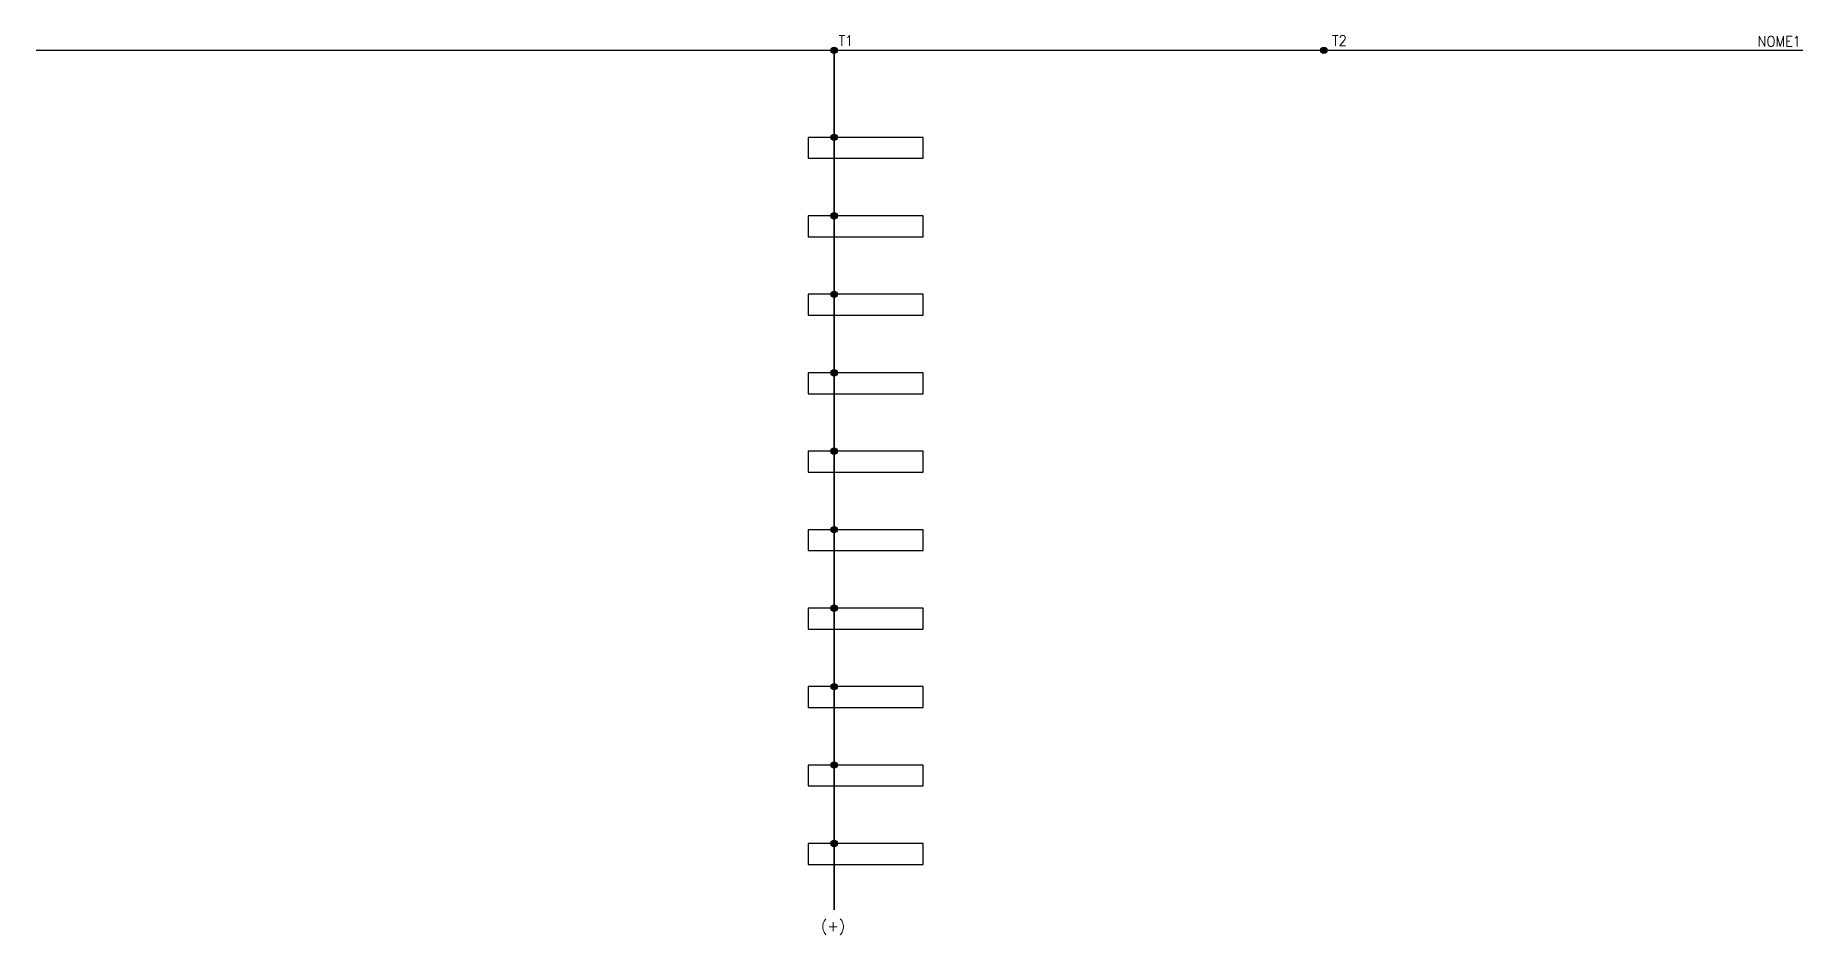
# Model space of a CAD drawing. Header units: millimetres. Extents: x 907 to 1245, y 846 to 1018.
import ezdxf
from ezdxf.enums import TextEntityAlignment as Align

# ---------------------------------------------------------------- set-up
doc = ezdxf.new("R2010")
doc.units = ezdxf.units.MM
doc.styles.add('ROMANS', font='romans.shx')

# ---------------------------------------------------------------- blocks, each defined once
blk = doc.blocks.new('CON1')
at = {"color": 5, "const_width": 1}
blk.add_lwpolyline([(-0.5, 0, 1), (0.5, 0, 1)], format="xyb", close=True, dxfattribs=at)

msp = doc.modelspace()

# ---------------------------------------------------------------- hatches: boundary and pattern name
h = msp.add_hatch(color=256)
h.paths.add_polyline_path([(1059.48, 1015.32), (1060.68, 1015.32, 1)])
h.paths.add_polyline_path([(1060.68, 1015.32), (1060.08, 1015.32), (1060.08, 1014.72, 0.414214)])
h.paths.add_polyline_path([(1060.08, 1015.32), (1059.48, 1015.32, 0.414214), (1060.08, 1014.72)])
h = msp.add_hatch(color=256)
h.paths.add_polyline_path([(1060.09, 1015.92), (1060.09, 1015.32), (1060.68, 1015.32, 0.405686)])
h.paths.add_polyline_path([(1060.09, 1015.92, 0.422793), (1059.48, 1015.32), (1060.09, 1015.32)])
h.paths.add_polyline_path([(1060.68, 1015.32), (1059.48, 1015.32, 1)])
for points in [[(1059.58, 1015.32, 1), (1060.58, 1015.32, 1)], [(1154.17, 1015.32, 1), (1153.17, 1015.32, 1)]]:
    msp.add_hatch(color=5).paths.add_polyline_path(points)
h = msp.add_hatch(color=256)
h.paths.add_polyline_path([(1153.69, 1015.92), (1153.69, 1015.32), (1154.27, 1015.32, 0.405686)])
h.paths.add_polyline_path([(1153.69, 1015.92, 0.422793), (1153.07, 1015.32), (1153.69, 1015.32)])
h.paths.add_polyline_path([(1154.27, 1015.32), (1153.07, 1015.32, 1)])
h = msp.add_hatch(color=7)
h.paths.add_polyline_path([(1059.48, 998.67), (1060.68, 998.67, 1)])
h.paths.add_polyline_path([(1060.68, 998.67), (1060.08, 998.67), (1060.08, 998.07, 0.414214)])
h.paths.add_polyline_path([(1060.08, 998.67), (1059.48, 998.67, 0.414214), (1060.08, 998.07)])
h = msp.add_hatch(color=7)
h.paths.add_polyline_path([(1059.48, 983.67), (1060.68, 983.67, 1)])
h.paths.add_polyline_path([(1060.68, 983.67), (1060.08, 983.67), (1060.08, 983.07, 0.414214)])
h.paths.add_polyline_path([(1060.08, 983.67), (1059.48, 983.67, 0.414214), (1060.08, 983.07)])
h = msp.add_hatch(color=7)
h.paths.add_polyline_path([(1059.48, 968.66), (1060.68, 968.66, 1)])
h.paths.add_polyline_path([(1060.68, 968.66), (1060.08, 968.66), (1060.08, 968.06, 0.414214)])
h.paths.add_polyline_path([(1060.08, 968.66), (1059.48, 968.66, 0.414214), (1060.08, 968.06)])
h = msp.add_hatch(color=7)
h.paths.add_polyline_path([(1059.48, 953.66), (1060.68, 953.66, 1)])
h.paths.add_polyline_path([(1060.68, 953.66), (1060.08, 953.66), (1060.08, 953.06, 0.414214)])
h.paths.add_polyline_path([(1060.08, 953.66), (1059.48, 953.66, 0.414214), (1060.08, 953.06)])
h = msp.add_hatch(color=7)
h.paths.add_polyline_path([(1059.48, 938.67), (1060.68, 938.67, 1)])
h.paths.add_polyline_path([(1060.68, 938.67), (1060.08, 938.67), (1060.08, 938.07, 0.414214)])
h.paths.add_polyline_path([(1060.08, 938.67), (1059.48, 938.67, 0.414214), (1060.08, 938.07)])
h = msp.add_hatch(color=7)
h.paths.add_polyline_path([(1059.48, 923.67), (1060.68, 923.67, 1)])
h.paths.add_polyline_path([(1060.68, 923.67), (1060.08, 923.67), (1060.08, 923.07, 0.414214)])
h.paths.add_polyline_path([(1060.08, 923.67), (1059.48, 923.67, 0.414214), (1060.08, 923.07)])
h = msp.add_hatch(color=7)
h.paths.add_polyline_path([(1059.48, 908.66), (1060.68, 908.66, 1)])
h.paths.add_polyline_path([(1060.68, 908.66), (1060.08, 908.66), (1060.08, 908.06, 0.414214)])
h.paths.add_polyline_path([(1060.08, 908.66), (1059.48, 908.66, 0.414214), (1060.08, 908.06)])
h = msp.add_hatch(color=7)
h.paths.add_polyline_path([(1059.48, 893.66), (1060.68, 893.66, 1)])
h.paths.add_polyline_path([(1060.68, 893.66), (1060.08, 893.66), (1060.08, 893.06, 0.414214)])
h.paths.add_polyline_path([(1060.08, 893.66), (1059.48, 893.66, 0.414214), (1060.08, 893.06)])
h = msp.add_hatch(color=7)
h.paths.add_polyline_path([(1059.48, 878.67), (1060.68, 878.67, 1)])
h.paths.add_polyline_path([(1060.68, 878.67), (1060.08, 878.67), (1060.08, 878.07, 0.414214)])
h.paths.add_polyline_path([(1060.08, 878.67), (1059.48, 878.67, 0.414214), (1060.08, 878.07)])
h = msp.add_hatch(color=7)
h.paths.add_polyline_path([(1059.48, 863.67), (1060.68, 863.67, 1)])
h.paths.add_polyline_path([(1060.68, 863.67), (1060.08, 863.67), (1060.08, 863.07, 0.414214)])
h.paths.add_polyline_path([(1060.08, 863.67), (1059.48, 863.67, 0.414214), (1060.08, 863.07)])

# ---------------------------------------------------------------- linework, layer by layer
at = {"color": 5, "const_width": 0.3}
for points in [[(1245.21, 1015.32), (907.55, 1015.32)], [(1060.08, 1014.72), (1060.08, 850.98)]]:
    msp.add_lwpolyline(points, dxfattribs=at)
at = {"color": 7}
for points in [[(1055.08, 998.67), (1055.08, 994.67), (1077.08, 994.67), (1077.08, 998.67)], [(1055.08, 983.67), (1055.08, 979.67), (1077.08, 979.67), (1077.08, 983.67)], [(1055.08, 968.67), (1055.08, 964.67), (1077.08, 964.67), (1077.08, 968.67)], [(1055.08, 953.67), (1055.08, 949.67), (1077.08, 949.67), (1077.08, 953.67)], [(1055.08, 938.67), (1055.08, 934.67), (1077.08, 934.67), (1077.08, 938.67)], [(1055.08, 923.67), (1055.08, 919.67), (1077.08, 919.67), (1077.08, 923.67)], [(1055.08, 908.67), (1055.08, 904.67), (1077.08, 904.67), (1077.08, 908.67)], [(1055.08, 893.67), (1055.08, 889.67), (1077.08, 889.67), (1077.08, 893.67)], [(1055.08, 878.67), (1055.08, 874.67), (1077.08, 874.67), (1077.08, 878.67)], [(1055.08, 863.67), (1055.08, 859.67), (1077.08, 859.67), (1077.08, 863.67)]]:
    msp.add_lwpolyline(points, close=True, dxfattribs=at)
for centre in [(1060.08, 1015.32), (1060.08, 1015.32), (1153.67, 1015.32)]:
    msp.add_circle(centre, 0.6)
at = {"color": 5}
for centre in [(1060.08, 1015.32), (1153.67, 1015.32)]:
    msp.add_circle(centre, 0.5, dxfattribs=at)
at = {"color": 7}
for centre in [(1060.08, 998.67), (1060.08, 983.67), (1060.08, 968.66), (1060.08, 953.66), (1060.08, 938.67), (1060.08, 923.67), (1060.08, 908.66), (1060.08, 893.66), (1060.08, 878.67), (1060.08, 863.67)]:
    msp.add_circle(centre, 0.6, dxfattribs=at)

# ---------------------------------------------------------------- block references
at = {"color": 7, "xscale": 0.5, "yscale": 0.5, "zscale": 0.5}
for p in [(1060.08, 998.67), (1060.08, 983.67), (1060.08, 968.66), (1060.08, 953.66), (1060.08, 938.67), (1060.08, 923.67), (1060.08, 908.66), (1060.08, 893.66), (1060.08, 878.67), (1060.08, 863.67)]:
    msp.add_blockref('CON1', p, dxfattribs=at)

# ---------------------------------------------------------------- texts
at = {"color": 7, "style": 'ROMANS'}
msp.add_text('(+)', height=2, dxfattribs=at).set_placement((1057.56, 846.9))
at = {"style": 'ROMANS', "width": 0.9, "flags": 1}
for tag, p in [('T1', (1062.33, 1016.18)), ('T2', (1156.64, 1016.18))]:
    msp.add_attdef(tag, text='', height=2, dxfattribs=at).set_placement(p, align=Align.CENTER)
at = {"style": 'ROMANS', "width": 0.9}
msp.add_attdef('NOME1', text='', height=2, dxfattribs=at).set_placement((1240.71, 1017.05), align=Align.MIDDLE_CENTER)

doc.saveas('drawing.dxf')
